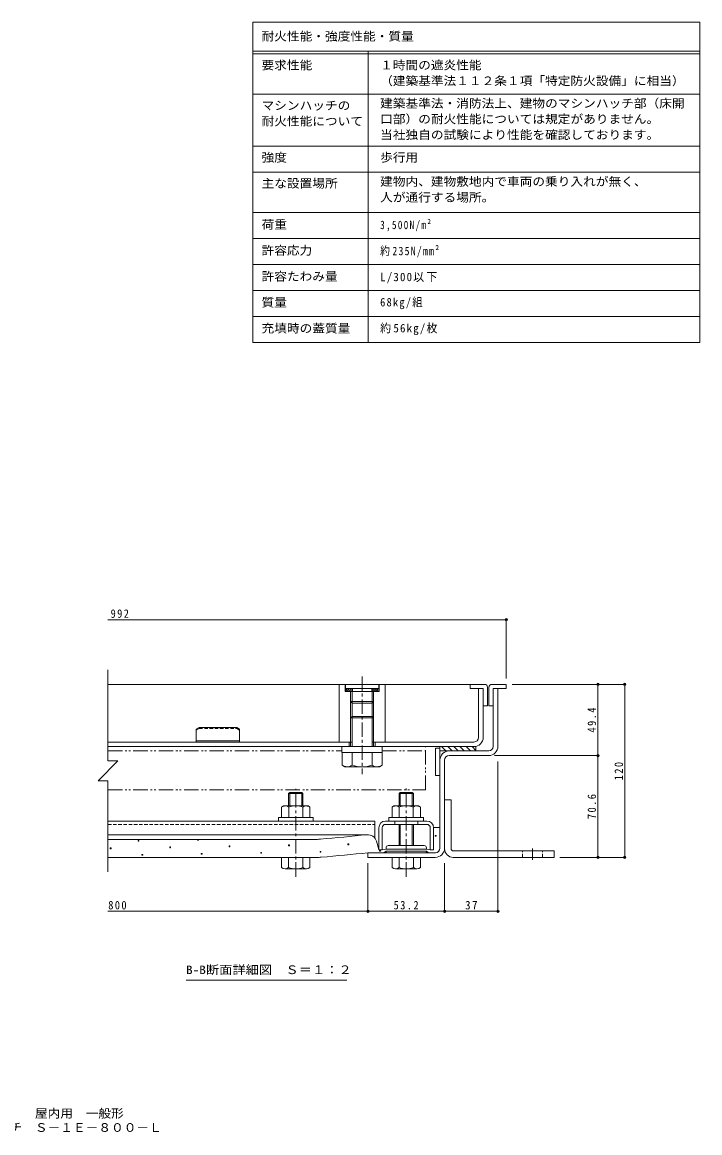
# Model space of a CAD drawing. Units: millimetres at full size. Extents: x -535 to 546, y -392 to 378.
# Drawn here: x 76 to 546, y -392 to 378 of the extents above; entities that cross this region are included whole.
import ezdxf
from ezdxf.enums import TextEntityAlignment as Align

# ---------------------------------------------------------------- set-up
doc = ezdxf.new("R2010")
doc.units = ezdxf.units.MM
doc.header["$LTSCALE"] = 2
doc.header["$PDMODE"] = 32
doc.header["$PDSIZE"] = 1.6
for name, pattern in [('CHAIN1', [8, 5, -1, 1, -1]), ('DASHED1', [1.8, 1.2, -0.6]), ('DOUBLE_CHAIN1', [8.8, 5, -1, 0.6, -0.6, 0.6, -1])]:
    doc.linetypes.add(name, pattern=pattern)
for name, color, linetype, lineweight in [('D-1', 3, 'Continuous', 9), ('D-2', 3, 'Continuous', 9), ('D-3', 5, 'Continuous', 5), ('D-4', 4, 'Continuous', 9), ('D-5', 7, 'Continuous', 9), ('D-6', 6, 'Continuous', 9), ('D-7', 134, 'Continuous', 5), ('D-9', 134, 'Continuous', 5), ('D-B', 2, 'Continuous', 9), ('D-C', 5, 'Continuous', 9), ('D-F', 7, 'Continuous', 9), ('F-5_F-5ﾚｲﾔ', 7, 'Continuous', 9), ('F-F_F-Fﾚｲﾔ', 2, 'Continuous', 9)]:
    doc.layers.add(name, color=color, linetype=linetype, lineweight=lineweight)
doc.styles.add('ＭＳ ゴシック', font='')
doc.styles.get('ＭＳ ゴシック').set_extended_font_data('MS Gothic')

msp = doc.modelspace()

# ---------------------------------------------------------------- linework, layer by layer
at = {"layer": 'D-1'}
for p, q in [((368.931, -161.469), (373.431, -161.469)), ((368.931, -195.47), (368.931, -161.469)), ((373.431, -195.492), (373.431, -161.469)), ((374.931, -196.97), (444.931, -196.97)), ((444.931, -196.97), (444.931, -201.47)), ((374.931, -201.47), (444.931, -201.47))]:
    msp.add_line(p, q, dxfattribs=at)
at = {"layer": 'D-1', "linetype": 'DASHED1'}
for p, q in [((422.931, -201.471), (422.931, -196.971)), ((436.931, -201.47), (436.931, -196.97))]:
    msp.add_line(p, q, dxfattribs=at)
at = {"layer": 'D-1', "linetype": 'CHAIN1'}
msp.add_line((429.931, -203.217), (429.931, -195.328), dxfattribs=at)
at = {"layer": 'D-1'}
for radius, start in [(6, 180), (1.5, 180.83382)]:
    msp.add_arc((374.931, -195.47), radius, start, 270, dxfattribs=at)
at = {"layer": 'D-2'}
for p, q in [((392.532, -118.27), (392.532, -84.47)), ((395.732, -84.47), (392.532, -84.47)), ((395.732, -118.27), (395.732, -84.47)), ((303.732, -121.47), (135.424, -121.47)), ((302.732, -121.47), (302.732, -124.67)), ((389.332, -121.47), (319.732, -121.47)), ((320.732, -121.47), (320.732, -124.67)), ((135.424, -124.67), (389.332, -124.67))]:
    msp.add_line(p, q, dxfattribs=at)
for radius in [6.4, 3.2]:
    msp.add_arc((389.332, -118.27), radius, 270, 0, dxfattribs=at)
at = {"layer": 'D-3', "color": 4, "lineweight": 9}
for p, q in [((386.732, -81.47), (135.424, -81.47)), ((386.732, -81.47), (386.732, -84.47)), ((396.732, -81.47), (386.732, -81.47)), ((386.732, -84.47), (395.732, -84.47)), ((395.732, -84.47), (395.732, -96.471)), ((398.732, -83.47), (398.732, -96.471)), ((399.732, -83.47), (399.732, -96.471)), ((401.732, -81.47), (411.732, -81.47)), ((402.732, -84.47), (402.732, -96.471)), ((395.732, -96.471), (398.732, -96.471)), ((399.732, -96.471), (402.732, -96.471)), ((196.732, -112.47), (198.732, -111.47)), ((196.732, -112.47), (196.732, -121.47)), ((198.732, -111.47), (224.732, -111.47)), ((226.732, -112.47), (224.732, -111.47)), ((226.732, -112.47), (226.732, -121.47)), ((226.732, -120.67), (196.732, -120.67)), ((226.732, -121.47), (196.732, -121.47))]:
    msp.add_line(p, q, dxfattribs=at)
at = {"layer": 'D-3', "color": 2, "lineweight": 9}
for p, q in [((402.732, -84.47), (405.932, -84.47)), ((402.732, -124.47), (402.732, -84.47)), ((405.932, -124.47), (405.932, -84.47)), ((399.532, -127.67), (372.131, -127.67)), ((372.131, -130.87), (399.532, -130.87)), ((365.731, -195.07), (365.731, -134.07)), ((368.931, -134.07), (368.931, -195.07)), ((315.732, -201.47), (315.732, -198.27)), ((362.531, -198.27), (315.732, -198.27)), ((315.732, -201.47), (362.531, -201.47))]:
    msp.add_line(p, q, dxfattribs=at)
at = {"layer": 'D-3', "color": 4, "linetype": 'DASHED1', "lineweight": 9}
for p, q in [((198.732, -112.163), (196.732, -113.163)), ((198.732, -112.163), (198.732, -111.47)), ((224.732, -112.163), (226.732, -113.163))]:
    msp.add_line(p, q, dxfattribs=at)
at = {"layer": 'D-3', "color": 6, "lineweight": 9}
for p, q in [((362.731, -125.67), (365.731, -125.67)), ((362.731, -125.67), (362.731, -144.67)), ((365.731, -125.67), (365.731, -144.67)), ((362.731, -144.67), (365.731, -144.67))]:
    msp.add_line(p, q, dxfattribs=at)
at = {"layer": 'D-3', "linetype": 'CHAIN1'}
for p, q in [((342.331, -214.858), (342.331, -153.725)), ((265.732, -214.858), (265.732, -154.035))]:
    msp.add_line(p, q, dxfattribs=at)
at = {"layer": 'D-3'}
for p, q in [((261.544, -156.47), (260.732, -157.282)), ((260.732, -157.282), (260.732, -161.97)), ((260.732, -157.282), (270.732, -157.282)), ((260.732, -157.282), (260.732, -165.77)), ((261.544, -156.47), (269.92, -156.47)), ((261.544, -165.77), (261.544, -156.47)), ((269.92, -156.47), (270.732, -157.282)), ((269.92, -165.77), (269.92, -156.47)), ((270.732, -165.77), (270.732, -157.282)), ((338.144, -156.47), (337.332, -157.282)), ((347.332, -157.282), (337.332, -157.282)), ((337.332, -165.77), (337.332, -157.282)), ((346.52, -156.47), (338.144, -156.47)), ((338.144, -165.77), (338.144, -156.47)), ((346.52, -156.47), (347.332, -157.282)), ((346.52, -165.77), (346.52, -156.47)), ((347.332, -157.282), (347.332, -165.77)), ((337.332, -193.27), (337.332, -178.57)), ((338.144, -193.27), (338.144, -178.57)), ((346.52, -193.27), (346.52, -178.57)), ((347.332, -178.57), (347.332, -193.27)), ((255.932, -201.47), (275.532, -201.47)), ((255.932, -208.576), (255.932, -201.47)), ((260.732, -208.575), (260.732, -201.47)), ((270.732, -208.575), (270.732, -201.47)), ((275.532, -208.576), (275.532, -201.47)), ((332.531, -208.576), (332.531, -201.47)), ((352.131, -201.47), (332.531, -201.47)), ((337.331, -208.575), (337.331, -201.47)), ((347.331, -208.575), (347.331, -201.47)), ((352.131, -208.576), (352.131, -201.47)), ((273.132, -209.471), (258.332, -209.471)), ((349.731, -209.471), (334.931, -209.471))]:
    msp.add_line(p, q, dxfattribs=at)
at = {"layer": 'D-3', "color": 4, "lineweight": 9}
msp.add_lwpolyline([(411.732, -81.47), (411.732, -84.47), (402.732, -84.47)], dxfattribs=at)
at = {"layer": 'D-3', "color": 4, "linetype": 'DASHED1', "lineweight": 9}
msp.add_lwpolyline([(198.732, -112.163), (224.732, -112.163), (224.732, -111.47)], dxfattribs=at)
at = {"layer": 'D-3', "color": 4, "lineweight": 9}
for centre, start, end in [((396.732, -83.47), 0, 90), ((401.732, -83.47), 90, 180)]:
    msp.add_arc(centre, 2, start, end, dxfattribs=at)
at = {"layer": 'D-3', "color": 2, "lineweight": 9}
for centre, radius, start, end in [((372.131, -134.07), 6.4, 90, 180), ((372.131, -134.07), 3.2, 90, 180), ((399.532, -124.47), 3.2, 270, 0), ((399.532, -124.47), 6.4, 270, 0), ((362.531, -195.07), 6.4, 270, 0), ((362.531, -195.07), 3.2, 270, 0)]:
    msp.add_arc(centre, radius, start, end, dxfattribs=at)
at = {"layer": 'D-3'}
for centre, radius, start, end in [((258.332, -205.805), 3.666, 229.1022, 310.89809), ((265.732, -195.055), 14.416, 249.70546, 290.29454), ((273.132, -205.805), 3.666, 229.10191, 310.8978), ((334.931, -205.805), 3.666, 229.1022, 310.89809), ((342.331, -195.055), 14.416, 249.70546, 290.29454), ((349.731, -205.805), 3.666, 229.10191, 310.8978)]:
    msp.add_arc(centre, radius, start, end, dxfattribs=at)
at = {"layer": 'D-4'}
for p, q in [((361.332, -180.8), (365.732, -180.8)), ((361.332, -196.02), (361.332, -180.87)), ((365.732, -195.07), (365.732, -180.8)), ((315.721, -185.741), (135.424, -185.741)), ((135.424, -188.97), (280.064, -188.97)), ((323.332, -196.02), (321.741, -190.314)), ((315.732, -198.27), (326.836, -198.27)), ((323.582, -196.27), (323.332, -196.02)), ((325.382, -196.27), (323.582, -196.27)), ((328.332, -195.77), (325.382, -196.27)), ((328.332, -197.27), (326.836, -198.27)), ((356.332, -195.77), (328.332, -195.77)), ((328.332, -197.27), (356.332, -197.27)), ((356.332, -197.27), (357.827, -198.27)), ((362.532, -198.27), (357.827, -198.27)), ((280.637, -201.47), (135.424, -201.47))]:
    msp.add_line(p, q, dxfattribs=at)
at = {"layer": 'D-4', "color": 134, "lineweight": 5}
for p, q in [((328.332, -194.77), (328.332, -195.77)), ((328.332, -195.77), (356.332, -195.77)), ((328.332, -197.27), (356.332, -197.27)), ((328.332, -197.77), (328.332, -197.27)), ((355.832, -198.27), (328.832, -198.27)), ((354.832, -193.27), (329.832, -193.27)), ((356.332, -194.77), (356.332, -195.77)), ((356.332, -197.77), (356.332, -197.27))]:
    msp.add_line(p, q, dxfattribs=at)
at = {"layer": 'D-4', "color": 2}
for points in [[(156.354, -190.317), (156.354, -189.717), (156.954, -189.717), (156.954, -190.317)], [(197.579, -189.623), (197.579, -189.023), (198.179, -189.023), (198.179, -189.623)], [(301.936, -192.719), (301.936, -192.119), (302.536, -192.119), (302.536, -192.719)], [(362.48, -186.849), (362.48, -186.249), (363.08, -186.249), (363.08, -186.849)], [(137.035, -195.493), (137.035, -194.893), (137.635, -194.893), (137.635, -195.493)], [(158.942, -199.976), (158.942, -199.376), (159.542, -199.376), (159.542, -199.976)], [(178.26, -194.8), (178.26, -194.2), (178.86, -194.2), (178.86, -194.8)], [(200.167, -199.283), (200.167, -198.683), (200.767, -198.683), (200.767, -199.283)], [(219.486, -194.106), (219.486, -193.506), (220.086, -193.506), (220.086, -194.106)], [(241.392, -198.589), (241.392, -197.989), (241.992, -197.989), (241.992, -198.589)], [(260.711, -193.413), (260.711, -192.813), (261.311, -192.813), (261.311, -193.413)], [(282.618, -197.896), (282.618, -197.296), (283.218, -197.296), (283.218, -197.896)], [(323.843, -197.202), (323.843, -196.602), (324.443, -196.602), (324.443, -197.202)]]:
    msp.add_lwpolyline(points, close=True, dxfattribs=at)
at = {"layer": 'D-4'}
msp.add_lwpolyline([(356.332, -195.77), (359.282, -196.27), (361.082, -196.27), (361.332, -196.02)], dxfattribs=at)
for centre, radius, start, end in [((280.064, -158.97), 30, 270, 275.2529), ((-184.268, 4891.522), 5101.792, 275.2529, 275.61726), ((315.721, -191.991), 6.25, 15.57156, 95.61726), ((-184.268, 4891.522), 5114.292, 275.24643, 275.6105), ((362.532, -195.07), 3.2, 270, 0), ((280.637, -171.47), 30, 270, 275.24643)]:
    msp.add_arc(centre, radius, start, end, dxfattribs=at)
at = {"layer": 'D-4', "color": 134, "lineweight": 5}
for centre, radius, start, end in [((329.832, -194.77), 1.5, 90, 180), ((328.832, -197.77), 0.5, 180, 270), ((354.832, -194.77), 1.5, 0, 90), ((355.832, -197.77), 0.5, 270, 0)]:
    msp.add_arc(centre, radius, start, end, dxfattribs=at)
at = {"layer": 'D-5'}
msp.add_line((301.097, -286.641), (189.597, -286.641), dxfattribs=at)
at = {"layer": 'D-6'}
for p, q in [((365.731, -127.67), (365.731, -124.67)), ((390.731, -124.67), (365.731, -124.67)), ((390.731, -127.67), (365.731, -127.67)), ((369.87, -127.67), (366.87, -124.67)), ((374.112, -127.67), (371.112, -124.67)), ((378.355, -127.67), (375.355, -124.67)), ((382.598, -127.67), (379.598, -124.67)), ((386.841, -127.67), (383.841, -124.67)), ((390.731, -127.319), (388.083, -124.67)), ((390.731, -127.67), (390.731, -124.67))]:
    msp.add_line(p, q, dxfattribs=at)
at = {"layer": 'D-7'}
for p, q in [((253.732, -173.77), (253.732, -176.27)), ((277.732, -173.77), (253.732, -173.77)), ((330.332, -173.77), (330.332, -176.27)), ((354.332, -173.77), (330.332, -173.77))]:
    msp.add_line(p, q, dxfattribs=at)
for points in [[(277.732, -173.77), (277.732, -176.27), (253.732, -176.27)], [(354.332, -173.77), (354.332, -176.27), (330.332, -176.27)]]:
    msp.add_lwpolyline(points, dxfattribs=at)
at = {"layer": 'D-9', "linetype": 'DOUBLE_CHAIN1'}
for p, q in [((135.424, -124.67), (355.732, -124.67)), ((135.424, -127.67), (297.875, -127.67)), ((325.588, -127.67), (355.732, -127.67)), ((355.732, -154.67), (355.732, -124.67)), ((135.424, -154.67), (355.732, -154.67))]:
    msp.add_line(p, q, dxfattribs=at)
at = {"layer": 'D-B'}
for p, q in [((257.232, -165.77), (274.232, -165.77)), ((260.824, -166.53), (260.824, -173.77)), ((270.639, -166.53), (270.639, -173.77)), ((275.547, -166.53), (274.232, -165.77)), ((275.547, -166.53), (275.547, -173.77)), ((333.832, -165.77), (350.832, -165.77)), ((337.424, -166.53), (337.424, -173.77)), ((347.239, -166.53), (347.239, -173.77)), ((352.147, -166.53), (350.832, -165.77)), ((352.147, -166.53), (352.147, -173.77))]:
    msp.add_line(p, q, dxfattribs=at)
at = {"layer": 'D-B', "color": 7}
for p, q in [((135.424, -176.27), (320.52, -176.27)), ((320.52, -187.988), (320.52, -176.27)), ((327.932, -176.27), (356.732, -176.27)), ((323.332, -196.02), (323.332, -180.87)), ((325.632, -196.02), (325.632, -180.87)), ((356.732, -178.57), (327.932, -178.57)), ((359.032, -196.02), (359.032, -180.87)), ((361.332, -196.02), (361.332, -180.87)), ((323.582, -196.27), (323.332, -196.02)), ((325.382, -196.27), (323.582, -196.27)), ((325.382, -196.27), (325.632, -196.02)), ((359.282, -196.27), (359.032, -196.02)), ((361.082, -196.27), (359.282, -196.27)), ((361.082, -196.27), (361.332, -196.02))]:
    msp.add_line(p, q, dxfattribs=at)
at = {"layer": 'D-B', "color": 7, "linetype": 'DASHED1'}
for p, q in [((334.332, -178.57), (334.332, -176.27)), ((350.332, -178.57), (350.332, -176.27)), ((135.424, -178.57), (320.52, -178.57))]:
    msp.add_line(p, q, dxfattribs=at)
at = {"layer": 'D-B'}
for points in [[(257.232, -165.77), (255.917, -166.53), (255.917, -173.77), (275.547, -173.77)], [(333.832, -165.77), (332.517, -166.53), (332.517, -173.77), (352.147, -173.77)]]:
    msp.add_lwpolyline(points, dxfattribs=at)
for centre, radius, start, end in [((258.814, -171.547), 5.793, 94.3844, 120.00002), ((258.218, -170.61), 4.842, 57.42751, 88.18785), ((265.732, -182.011), 16.241, 72.4119, 107.58812), ((273.246, -170.61), 4.842, 91.81216, 122.57251), ((272.65, -171.547), 5.793, 60, 85.61562), ((335.414, -171.547), 5.793, 94.3844, 120.00002), ((334.818, -170.61), 4.842, 57.42751, 88.18785), ((342.332, -182.011), 16.241, 72.4119, 107.58812), ((349.846, -170.61), 4.842, 91.81216, 122.57251), ((349.25, -171.547), 5.793, 60, 85.61562)]:
    msp.add_arc(centre, radius, start, end, dxfattribs=at)
at = {"layer": 'D-B', "color": 7}
for centre, radius, start, end in [((327.932, -180.87), 4.6, 90, 180), ((356.732, -180.87), 4.6, 0, 90), ((327.932, -180.87), 2.3, 90, 180), ((356.732, -180.87), 2.3, 0, 90)]:
    msp.add_arc(centre, radius, start, end, dxfattribs=at)
at = {"layer": 'D-C', "color": 2, "linetype": 'CHAIN1'}
msp.add_line((311.732, -75.935), (311.732, -143.797), dxfattribs=at)
at = {"layer": 'D-C', "color": 2}
for p, q in [((327.732, -81.47), (295.732, -81.47)), ((299.982, -81.72), (299.732, -81.47)), ((299.982, -81.72), (299.982, -86.47)), ((323.482, -81.72), (323.732, -81.47)), ((323.482, -81.72), (323.482, -86.47)), ((327.732, -81.47), (327.732, -121.47)), ((299.982, -86.47), (323.482, -86.47)), ((303.732, -86.47), (303.732, -121.47)), ((304.814, -86.47), (304.814, -121.47)), ((318.649, -86.47), (318.649, -121.47)), ((319.732, -86.47), (319.732, -121.47)), ((318.649, -121.47), (327.732, -121.47))]:
    msp.add_line(p, q, dxfattribs=at)
at = {"layer": 'D-C', "color": 4}
for p, q in [((300.232, -81.47), (300.232, -84.47)), ((300.232, -84.47), (323.232, -84.47)), ((304.982, -84.47), (304.982, -86.47)), ((318.482, -84.47), (318.482, -86.47)), ((303.732, -86.47), (303.732, -93.388)), ((319.732, -86.47), (303.732, -86.47)), ((304.814, -86.47), (304.814, -94.47)), ((318.649, -86.47), (318.649, -94.47)), ((319.732, -86.47), (319.732, -93.388)), ((318.649, -94.47), (304.814, -94.47)), ((318.649, -94.47), (319.732, -93.388))]:
    msp.add_line(p, q, dxfattribs=at)
at = {"layer": 'D-C', "color": 6}
for p, q in [((300.732, -84.47), (322.732, -84.47)), ((300.732, -85.408), (301.67, -84.47)), ((301.084, -86.47), (303.084, -84.47)), ((302.498, -86.47), (304.498, -84.47)), ((304.982, -84.47), (304.982, -86.47)), ((318.482, -84.47), (318.482, -86.47)), ((318.482, -86.043), (320.054, -84.47)), ((318.482, -84.629), (318.64, -84.47)), ((319.469, -86.47), (321.469, -84.47)), ((320.883, -86.47), (322.732, -84.621)), ((322.732, -84.47), (322.732, -86.47)), ((303.912, -86.47), (304.982, -85.401)), ((322.297, -86.47), (322.732, -86.036))]:
    msp.add_line(p, q, dxfattribs=at)
at = {"layer": 'D-C', "lineweight": 5}
for p, q in [((304.814, -103.67), (303.732, -104.753)), ((303.732, -124.67), (303.732, -104.753)), ((304.814, -103.67), (318.649, -103.67)), ((304.814, -124.67), (304.814, -103.67)), ((318.649, -124.67), (318.649, -103.67)), ((319.732, -124.67), (319.732, -104.753)), ((304.804, -137.599), (304.804, -128.67)), ((318.66, -137.599), (318.66, -128.67)), ((325.588, -137.599), (325.588, -128.67)), ((299.732, -138.67), (297.875, -137.599)), ((323.732, -138.67), (325.588, -137.599)), ((299.732, -138.67), (323.732, -138.67))]:
    msp.add_line(p, q, dxfattribs=at)
at = {"layer": 'D-C', "color": 134, "lineweight": 5}
for p, q in [((297.732, -124.67), (325.732, -124.67)), ((325.732, -124.67), (325.732, -128.67))]:
    msp.add_line(p, q, dxfattribs=at)
at = {"layer": 'D-C', "color": 2}
msp.add_lwpolyline([(295.732, -81.47), (295.732, -121.47), (304.814, -121.47)], dxfattribs=at)
at = {"layer": 'D-C', "color": 4}
for points in [[(300.232, -81.47), (323.232, -81.47), (323.232, -84.47)], [(319.732, -93.388), (303.732, -93.388), (304.814, -94.47)]]:
    msp.add_lwpolyline(points, dxfattribs=at)
at = {"layer": 'D-C', "color": 6}
msp.add_lwpolyline([(300.732, -84.47), (300.732, -86.47), (322.732, -86.47)], dxfattribs=at)
at = {"layer": 'D-C', "lineweight": 5}
for points in [[(303.732, -104.753), (319.732, -104.753), (318.649, -103.67)], [(325.588, -128.67), (297.875, -128.67), (297.875, -137.599)]]:
    msp.add_lwpolyline(points, dxfattribs=at)
at = {"layer": 'D-C', "color": 134, "lineweight": 5}
msp.add_lwpolyline([(297.732, -124.67), (297.732, -128.67), (325.732, -128.67)], dxfattribs=at)
at = {"layer": 'D-C', "lineweight": 5}
for centre, radius, start, end in [((301.965, -130.516), 8.179, 240, 265.61574), ((301.123, -131.837), 6.837, 271.81354, 302.57069), ((311.732, -115.742), 22.928, 252.41203, 287.58795), ((322.34, -131.837), 6.837, 237.42929, 268.18645), ((321.499, -130.516), 8.179, 274.38425, 299.99998)]:
    msp.add_arc(centre, radius, start, end, dxfattribs=at)
at = {"layer": 'D-F'}
for p, q in [((411.732, -36.634), (135.424, -36.634)), ((411.732, -36.034), (411.732, -77.47)), ((135.424, -71.47), (135.424, -134.589)), ((494.567, -81.47), (415.732, -81.47)), ((475.299, -81.47), (475.299, -130.87)), ((493.967, -81.47), (493.967, -201.471)), ((475.899, -130.87), (403.532, -130.87)), ((475.299, -130.87), (475.299, -201.471)), ((142.306, -134.589), (128.543, -148.352)), ((135.424, -134.589), (142.306, -134.589)), ((405.932, -239.414), (405.932, -134.87)), ((135.424, -148.352), (128.543, -148.352)), ((135.424, -148.352), (135.424, -211.47)), ((315.732, -239.414), (315.732, -205.47)), ((368.931, -239.414), (368.931, -205.47)), ((494.567, -201.471), (448.931, -201.471)), ((315.732, -238.814), (135.424, -238.814)), ((368.931, -238.814), (315.732, -238.814)), ((405.932, -238.814), (368.931, -238.814))]:
    msp.add_line(p, q, dxfattribs=at)
for p in [(411.732, -36.634), (475.299, -81.47), (493.967, -81.47), (475.299, -130.87), (475.299, -201.471), (493.967, -201.471), (315.732, -238.814), (368.931, -238.814), (405.932, -238.814)]:
    msp.add_point(p, dxfattribs=at)
at = {"layer": 'F-5_F-5ﾚｲﾔ'}
for p, q in [((545.979, 377.665), (545.979, 155.664)), ((235.979, 291.664), (545.979, 291.664)), ((235.979, 273.664), (545.979, 273.664))]:
    msp.add_line(p, q, dxfattribs=at)
at = {"layer": 'F-F_F-Fﾚｲﾔ', "color": 7}
for p, q in [((235.979, 377.665), (545.979, 377.665)), ((235.979, 377.665), (235.979, 155.664)), ((235.979, 357.665), (545.979, 357.665)), ((235.979, 355.665), (545.979, 355.665)), ((315.979, 357.665), (315.979, 155.664)), ((235.979, 327.665), (545.979, 327.665)), ((235.979, 291.664), (545.979, 291.664)), ((235.979, 273.664), (545.979, 273.664)), ((235.979, 245.664), (545.979, 245.664)), ((235.979, 227.665), (545.979, 227.665)), ((545.979, 209.664), (235.979, 209.664)), ((545.979, 191.664), (235.979, 191.664)), ((545.979, 173.664), (235.979, 173.664)), ((545.979, 155.664), (235.979, 155.664))]:
    msp.add_line(p, q, dxfattribs=at)

# ---------------------------------------------------------------- texts
at = {"layer": 'D-5', "color": 2, "style": 'ＭＳ ゴシック', "width": 1.15}
msp.add_text('B-B断面詳細図\u3000Ｓ＝１：２', height=5.865, dxfattribs=at).set_placement((189.597, -284.141), align=Align.BOTTOM_LEFT)
at = {"layer": 'D-F', "color": 2, "char_height": 5.865, "attachment_point": 7, "style": 'ＭＳ ゴシック'}
for s, insert in [('\\T1.27;\\W0.9;992', (137.276, -35.434)), ('\\T1.27;\\W0.9;800', (135.649, -237.614)), ('\\T1.28;\\W0.9;53.2', (333.581, -237.614)), ('\\T1.27;\\W0.95;37', (383.182, -237.614))]:
    msp.add_mtext(s, dxfattribs=dict(at, insert=insert))
at = {"layer": 'D-F', "color": 2, "char_height": 5.865, "attachment_point": 7, "rotation": 90, "style": 'ＭＳ ゴシック'}
for s, insert in [('\\T1.28;\\W0.9;49.4', (474.099, -114.92)), ('\\T1.27;\\W0.9;120', (492.767, -147.971)), ('\\T1.28;\\W0.9;70.6', (474.099, -174.921))]:
    msp.add_mtext(s, dxfattribs=dict(at, insert=insert))
at = {"layer": 'F-5_F-5ﾚｲﾔ', "color": 2, "style": 'ＭＳ ゴシック', "width": 1.1}
for s, p in [('１時間遮炎\u3000充填用（充填深さ：３０ｍｍ）\u3000屋内用\u3000一般形', (-100.021, -383.701)), ('スチール製\u3000ステンレス目地\u3000マシンハッチ\u3000Ｓ－１Ｅ－８００－Ｌ', (-100.021, -393.542))]:
    msp.add_text(s, height=5.865, dxfattribs=at).set_placement(p, align=Align.BOTTOM_LEFT)
at = {"layer": 'F-F_F-Fﾚｲﾔ', "style": 'ＭＳ ゴシック', "width": 1.1}
for s, p in [('耐火性能・強度性能・質量', (241.979, 363.151)), ('要求性能', (241.979, 343.165)), ('１時間の遮炎性能', (324.246, 343.165)), ('（建築基準法１１２条１項「特定防火設備」に相当）', (324.246, 332.268)), ('建築基準法・消防法上、建物のマシンハッチ部（床開', (324.246, 316.672)), ('マシンハッチの', (241.979, 315.165)), ('耐火性能について', (241.979, 304.268)), ('口部）の耐火性能については規定がありません。', (324.246, 305.775)), ('当社独自の試験により性能を確認しております。', (324.246, 294.878)), ('強度', (241.979, 279.165)), ('歩行用', (324.246, 279.165)), ('主な設置場所', (241.979, 261.165)), ('建物内、建物敷地内で車両の乗り入れが無く、', (324.246, 262.451)), ('人が通行する場所。', (324.246, 251.463)), ('荷重', (241.979, 232.665)), ('許容応力', (241.979, 214.664)), ('許容たわみ量', (241.979, 196.664)), ('質量', (241.979, 178.664)), ('充填時の蓋質量', (241.979, 160.664))]:
    msp.add_text(s, height=5.865, dxfattribs=at).set_placement(p, align=Align.BOTTOM_LEFT)
at = {"layer": 'F-F_F-Fﾚｲﾔ', "char_height": 5.865, "attachment_point": 7, "style": 'ＭＳ ゴシック'}
for s, insert in [('\\T1.28;\\W0.8;3,500N/m²', (324.246, 232.665)), ('\\T1.25;\\W0.85;約235N/mm²', (324.246, 214.664)), ('\\T1.21;\\W0.95;L/300以下', (324.246, 196.664)), ('\\T1.24;\\W0.9;68kg/組', (324.246, 178.664)), ('\\T1.21;\\W0.95;約56kg/枚', (324.246, 160.664))]:
    msp.add_mtext(s, dxfattribs=dict(at, insert=insert))

doc.saveas('drawing.dxf')
